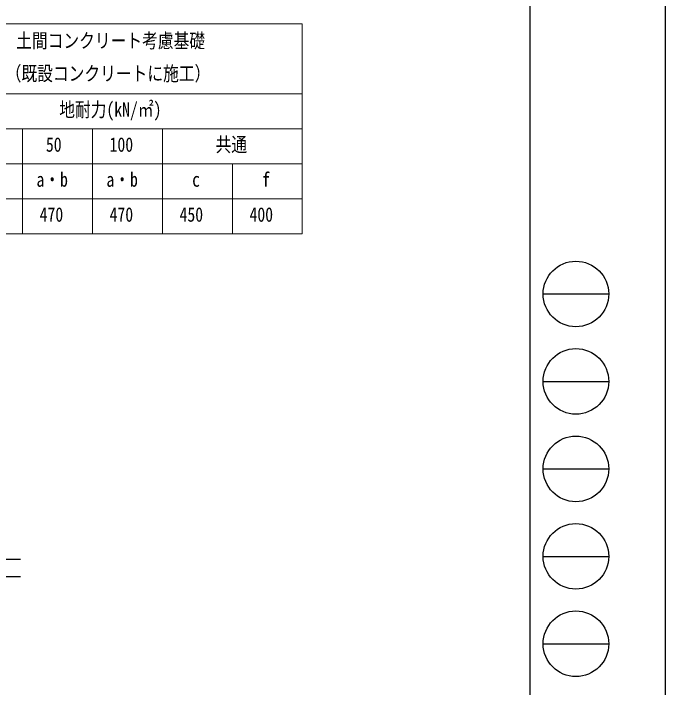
# Model space of a CAD drawing. Units: millimetres, scale not verified. Extents: x -10512 to 10512, y -7425 to 7425.
# Drawn here: x 6784 to 10512, y -3875 to -21 of the extents above; entities that cross this region are included whole.
import ezdxf
from ezdxf.enums import TextEntityAlignment as Align

# ---------------------------------------------------------------- set-up
doc = ezdxf.new("R2010")
doc.units = ezdxf.units.MM
doc.header["$LTSCALE"] = 30
doc.layers.add('0-1_TABLE1', color=7, linetype='Continuous', lineweight=18)
doc.layers.add('0-5_YKK_A1', color=4, linetype='Continuous')
doc.layers.add('0-7_YKK_ZWAK', color=7, linetype='Continuous')
doc.styles.add('ＭＳ ゴシック', font='')
doc.styles.get('ＭＳ ゴシック').set_extended_font_data('MS Gothic')

msp = doc.modelspace()

# ---------------------------------------------------------------- linework, layer by layer
at = {"layer": '0-1_TABLE1'}
for p, q in [((3435.89, -80.35), (8435.89, -80.35)), ((4435.89, -480.35), (8435.89, -480.35)), ((4435.89, -680.35), (8435.89, -680.35)), ((6835.89, -680.35), (6835.89, -1280.35)), ((7235.89, -680.35), (7235.89, -1280.35)), ((4435.89, -880.35), (8435.89, -880.35))]:
    msp.add_line(p, q, dxfattribs=at)
for points in [[(8435.89, -80.35), (8435.89, -680.35), (8435.89, -1080.35), (8435.89, -1280.35)], [(7635.89, -680.35), (7635.89, -880.35), (7635.89, -1280.35)], [(8035.89, -880.35), (8035.89, -1080.35), (8035.89, -1280.35)], [(3435.89, -1080.35), (3935.89, -1080.35), (8435.89, -1080.35)], [(3435.89, -1280.35), (3935.89, -1280.35), (5635.89, -1280.35), (8435.89, -1280.35)]]:
    msp.add_lwpolyline(points, dxfattribs=at)
at = {"layer": '0-5_YKK_A1'}
for p, q in [((6187.04, -3140.75), (6825.04, -3140.75)), ((6416.84, -3240.75), (6825.04, -3240.75))]:
    msp.add_line(p, q, dxfattribs=at)
at = {"layer": '0-7_YKK_ZWAK'}
for p, q in [((9737.55, 6937.5), (9737.55, -6312.5)), ((9812.55, -1625), (10187.55, -1625)), ((9812.55, -2125), (10187.55, -2125)), ((9812.55, -2625), (10187.55, -2625)), ((9812.55, -3125), (10187.55, -3125)), ((9812.55, -3625), (10187.55, -3625))]:
    msp.add_line(p, q, dxfattribs=at)
msp.add_lwpolyline([(-10512.5, -7425), (10512.5, -7425), (10512.5, 7425), (-10512.5, 7425)], close=True, dxfattribs=at)
for centre in [(10000.05, -1625), (10000.05, -2125), (10000.05, -2625), (10000.05, -3125), (10000.05, -3625)]:
    msp.add_circle(centre, 187.5, dxfattribs=at)

# ---------------------------------------------------------------- texts
at = {"layer": '0-1_TABLE1', "style": 'ＭＳ ゴシック', "width": 0.8}
for s, p in [('土間コンクリート考慮基礎', (6799.89, -242.85)), ('（既設コンクリートに施工）', (6739.89, -430.35)), ('地耐力(kN/㎡)', (7045.89, -636.6)), ('50', (6969.89, -836.6)), ('100', (7333.89, -836.6)), ('共通', (7939.89, -836.6)), ('f', (8205.89, -1036.6)), ('a・b', (6915.89, -1036.6)), ('a・b', (7315.89, -1036.6)), ('c', (7805.89, -1036.6)), ('470', (6933.89, -1236.6)), ('470', (7333.89, -1236.6)), ('450', (7733.89, -1236.6)), ('400', (8133.89, -1236.6))]:
    msp.add_text(s, height=82.48, dxfattribs=at).set_placement(p, align=Align.BOTTOM_LEFT)

doc.saveas('drawing.dxf')
